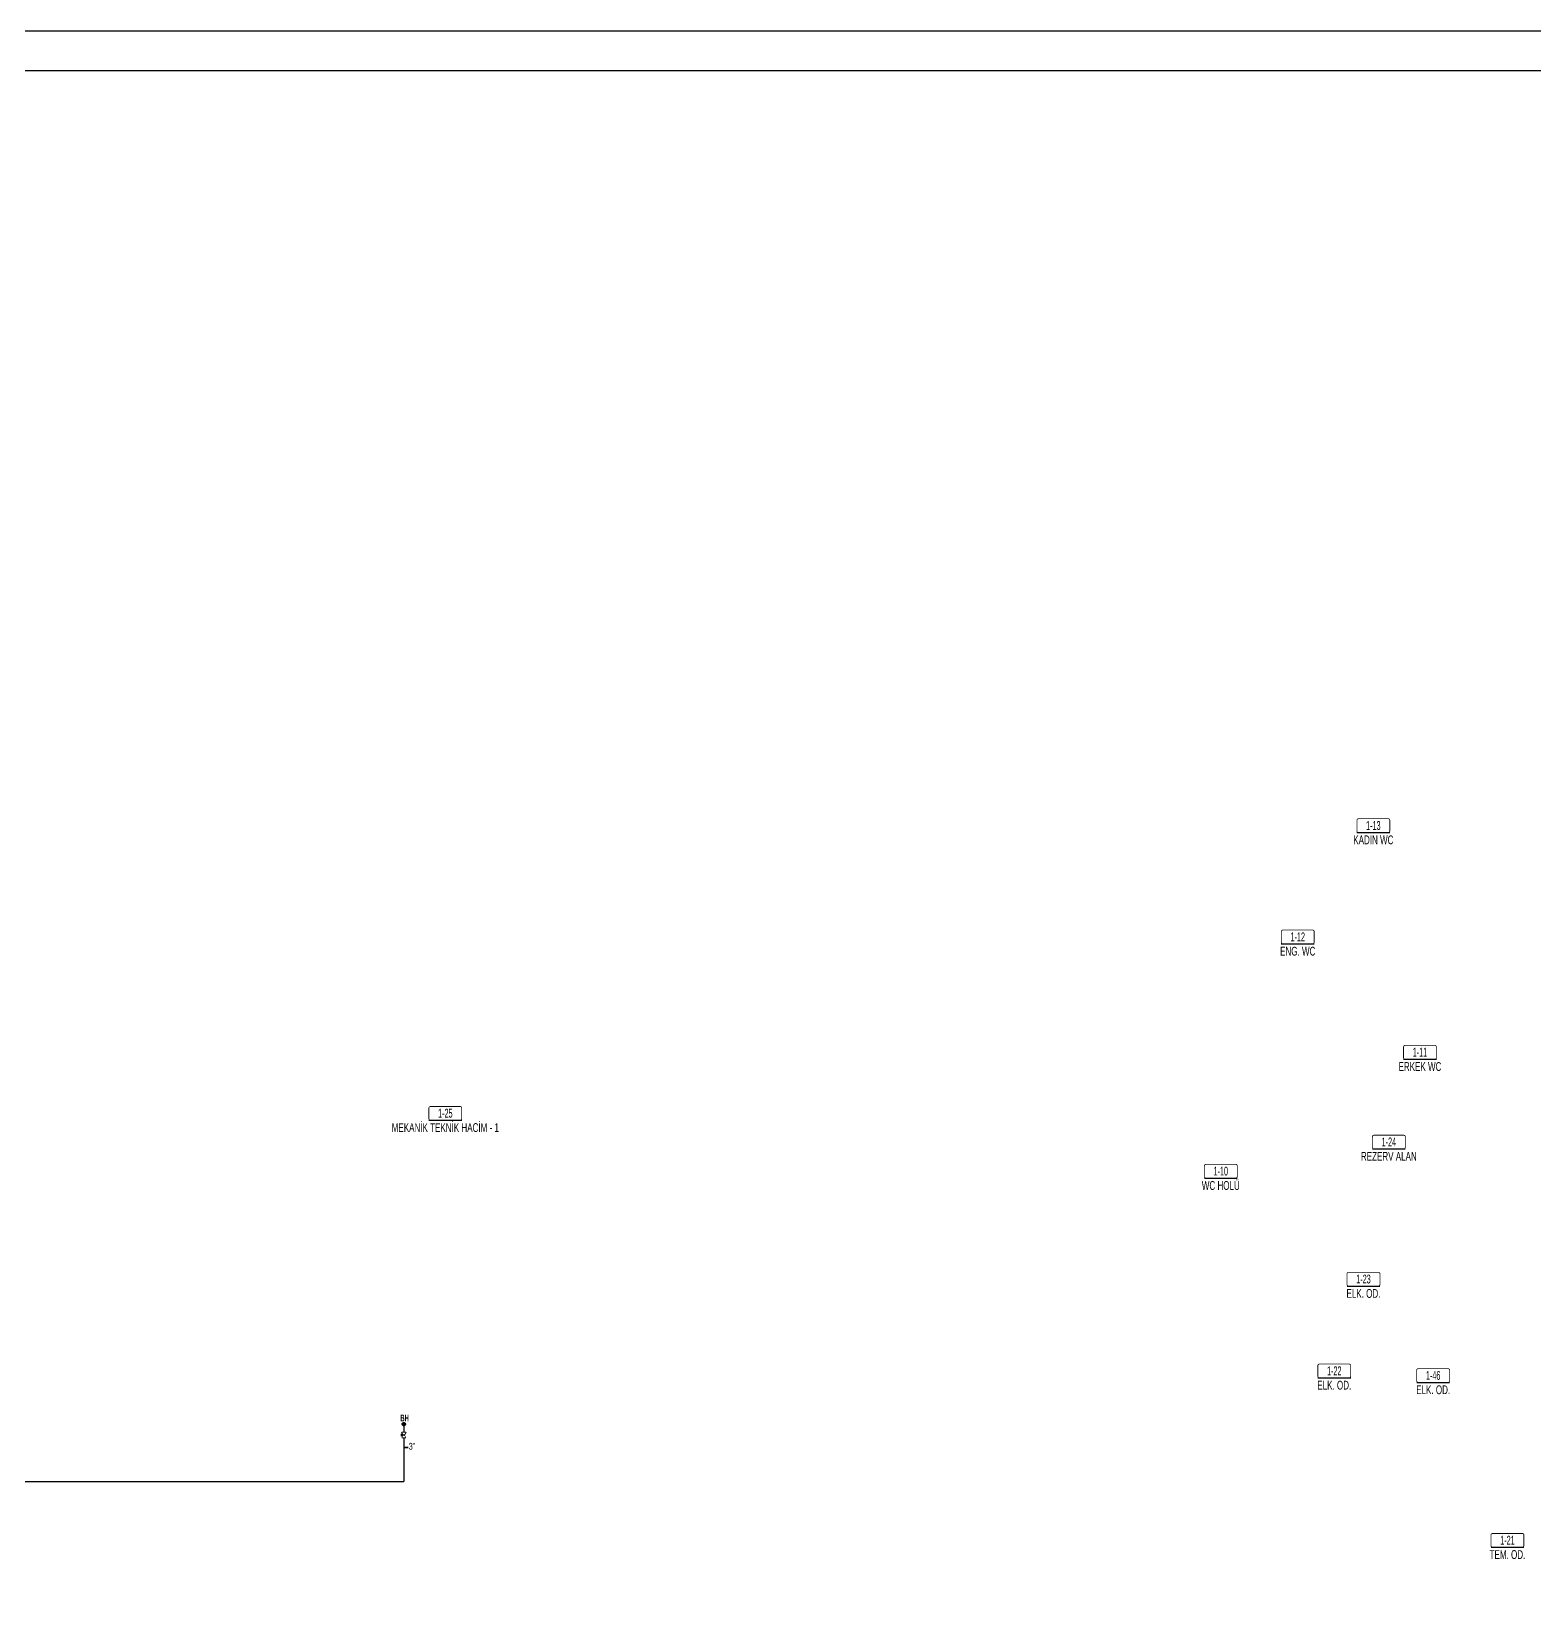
# Model space of a CAD drawing. Header units: centimetres. Extents: x 392964 to 515689, y 49661 to 58661.
# Drawn here: x 458328 to 462133, y 54707 to 58661 of the extents above; entities that cross this region are included whole.
import ezdxf
from ezdxf.enums import TextEntityAlignment as Align

# ---------------------------------------------------------------- set-up
doc = ezdxf.new("R2010")
doc.units = ezdxf.units.CM
doc.linetypes.add('MEDSISTEMBH_LINE', pattern=[1.5, 1.3, 0, -0.2])
for name, color, linetype in [('-M-MAHAL-DEBILER', 7, 'Continuous'), ('-M-MAHAL-ETIKET-NOT', 7, 'Continuous'), ('-M-MAHAL-ETIKET-NOTM', 7, 'Continuous'), ('-M-MAHAL-ETK-', 7, 'Continuous'), ('-M-MAHAL-HAVA-DEGISIM', 7, 'Continuous'), ('-M-MAHAL-NO', 7, 'Continuous'), ('-M-MAHAL-NOM', 7, 'Continuous')]:
    doc.layers.add(name, color=color, linetype=linetype)
for name, color, linetype, lineweight in [('0-KRCN-BAS HAVA', 101, 'BASINÇ HAVA', 35), ('0-KRCN-IST-KÜRESEL VANA', 4, 'Continuous', 25), ('0-KRCN-SHT-KÜRESEL VANA', 4, 'Continuous', 25), ('0-KRCN-Z-ANTET', 71, 'Continuous', 30), ('_MDS_0', 7, 'Continuous', 30), ('_MDS_BORU_22.00X1.00_BASINÇLI HAVA', 5, 'Continuous', 30)]:
    doc.layers.add(name, color=color, linetype=linetype, lineweight=lineweight)
doc.styles.add('-M-ISSO-TEXT-TTF', font='ARIALN.TTF')
doc.styles.add('-M-MHLETK-NOT', font='romans.shx', dxfattribs={"width": 0.7})
doc.styles.add('-M-MHLETK-TEXT', font='ARIALN.TTF', dxfattribs={"width": 0.7})
doc.styles.add('ON', font='ARIALN.TTF', dxfattribs={"width": 0.8, "height": 6})
doc.styles.add('OYAK', font='arialbd.ttf')
doc.styles.get("Standard").update_dxf_attribs({"font": 'arial.ttf'})
doc.linetypes.add('BASINÇ HAVA', pattern='A,0.5,-0.2,["BH",Standard,S=0.1,R=0,X=-0.1,Y=-0.05],-0.2', length=0.9)

# ---------------------------------------------------------------- blocks, each defined once
blk = doc.blocks.new('M-MHLETK-YNG')
at = {"layer": '-M-MAHAL-ETK-', "color": 0}
for p, q in [((-2.08, 0), (2.08, 0)), ((-1.16, 0), (-1.16, 0))]:
    blk.add_line(p, q, dxfattribs=at)
blk.add_lwpolyline([(-1.88, 1.74, 0.1, 0.1, 0), (1.88, 1.74, 0.1, 0.1, -0.414214), (2.08, 1.54, 0.1, 0.1, 0), (2.08, 0.2, 0.1, 0.1, -0.414214), (1.88, 0, 0.1, 0.1, 0), (-1.88, 0, 0.1, 0.1, -0.414214), (-2.08, 0.2, 0.1, 0.1, 0), (-2.08, 1.54, 0.1, 0.1, -0.414214)], format="xyseb", close=True, dxfattribs=at)
at = {"layer": '-M-MAHAL-DEBILER', "color": 4, "style": '-M-MHLETK-NOT', "width": 0.5, "flags": 8}
blk.add_attdef('DEBIS', text='', height=0.4, dxfattribs=at).set_placement((-2.17, 2.15), align=Align.MIDDLE_CENTER)
at = {"layer": '-M-MAHAL-DEBILER', "color": 191, "style": '-M-MHLETK-NOT', "width": 0.5, "flags": 8}
blk.add_attdef('DEBIR', text='', height=0.4, dxfattribs=at).set_placement((-1.61, 2.15), align=Align.MIDDLE_CENTER)
at = {"layer": '-M-MAHAL-DEBILER', "color": 31, "style": '-M-MHLETK-NOT', "width": 0.5, "flags": 8}
blk.add_attdef('DEBIF', text='', height=0.4, dxfattribs=at).set_placement((1.59, 2.15), align=Align.MIDDLE_CENTER)
at = {"layer": '-M-MAHAL-DEBILER', "color": 1, "style": '-M-MHLETK-NOT', "width": 0.5, "flags": 8}
blk.add_attdef('DEBIE', text='', height=0.4, dxfattribs=at).set_placement((2.32, 2.15), align=Align.MIDDLE_CENTER)
at = {"layer": '-M-MAHAL-ETIKET-NOT', "color": 3}
for tag, height, style, width, flags, p in [('KIS', 0.04, '-M-MHLETK-NOT', 0.5, 9, (-2.59, 1.62)), ('ALAN', 0.04, '-M-MHLETK-NOT', 0.5, 9, (-2.58, 1.56)), ('RH', 0.04, '-M-MHLETK-NOT', 0.5, 9, (-2.39, 1.62)), ('YUKSEKLIK', 0.04, '-M-MHLETK-NOT', 0.5, 9, (-2.32, 1.56)), ('YAZ', 0.04, '-M-MHLETK-NOT', 0.5, 9, (-2.18, 1.62)), ('MAH-ADI', 1.11, '-M-ISSO-TEXT-TTF', 0.8, 8, (0, -0.93))]:
    blk.add_attdef(tag, text='', height=height, dxfattribs=dict(at, style=style, width=width, flags=flags)).set_placement(p, align=Align.MIDDLE_CENTER)
at = {"layer": '-M-MAHAL-ETIKET-NOT', "color": 3, "style": '-M-MHLETK-NOT', "width": 0.5, "flags": 9}
for tag, p, height in [('HL', (-2.62, 1.49), 0.0286), ('KLKTR', (-2.62, 1.42), 0.04), ('RDY-BOY1', (-2.61, 1.37), 0.0286), ('RDY-BOY2', (-2.61, 1.32), 0.0286), ('RDY-BOY3', (-2.61, 1.27), 0.0286), ('RDY-BOY4', (-2.61, 1.22), 0.0286), ('KON-BOY1', (-2.61, 1.14), 0.0286), ('KON-BOY2', (-2.61, 1.09), 0.0286), ('KON-BOY3', (-2.61, 1.04), 0.0286), ('FCU-TIP1', (-2.61, 0.96), 0.0286), ('FCU-TIP2', (-2.61, 0.91), 0.0286), ('FCU-TIP3', (-2.61, 0.86), 0.0286), ('VRV-TIP1', (-2.61, 0.76), 0.0286), ('VRV-TIP2', (-2.61, 0.71), 0.0286), ('HLA', (-2.52, 1.49), 0.0286), ('FCU-ADET1', (-2.52, 0.96), 0.0286), ('FCU-ADET2', (-2.52, 0.91), 0.0286), ('FCU-ADET3', (-2.52, 0.86), 0.0286), ('VRV-ADET1', (-2.52, 0.76), 0.0286), ('VRV-ADET2', (-2.52, 0.71), 0.0286), ('RDY-TIP1', (-2.5, 1.37), 0.0286), ('RDY-TIP2', (-2.5, 1.32), 0.0286), ('RDY-TIP3', (-2.5, 1.27), 0.0286), ('RDY-TIP4', (-2.5, 1.22), 0.0286), ('KON-TIP1', (-2.5, 1.14), 0.0286), ('KON-TIP2', (-2.5, 1.09), 0.0286), ('KON-TIP3', (-2.5, 1.04), 0.0286), ('FCU-KAP1', (-2.4, 0.96), 0.0286), ('FCU-KAP2', (-2.4, 0.91), 0.0286), ('FCU-KAP3', (-2.4, 0.86), 0.0286), ('VRV-KAP1', (-2.4, 0.76), 0.0286), ('VRV-KAP2', (-2.4, 0.71), 0.0286), ('RDY-ADET1', (-2.39, 1.37), 0.0286), ('RDY-ADET2', (-2.39, 1.32), 0.0286), ('RDY-ADET3', (-2.39, 1.27), 0.0286), ('RDY-ADET4', (-2.39, 1.22), 0.0286), ('KON-ADET1', (-2.39, 1.14), 0.0286), ('KON-ADET2', (-2.39, 1.09), 0.0286), ('KON-ADET3', (-2.39, 1.04), 0.0286), ('FCU-DUY1', (-2.27, 0.96), 0.0286), ('FCU-DUY2', (-2.27, 0.91), 0.0286), ('FCU-DUY3', (-2.27, 0.86), 0.0286), ('VRV-DUY1', (-2.27, 0.76), 0.0286), ('VRV-DUY2', (-2.27, 0.71), 0.0286), ('RDY-ISI1', (-2.27, 1.37), 0.0286), ('RDY-ISI2', (-2.27, 1.32), 0.0286), ('RDY-ISI3', (-2.27, 1.27), 0.0286), ('RDY-ISI4', (-2.27, 1.22), 0.0286), ('KON-ISI1', (-2.27, 1.14), 0.0286), ('KON-ISI2', (-2.27, 1.09), 0.0286), ('KON-ISI3', (-2.27, 1.04), 0.0286), ('SHG', (-2.23, 1.49), 0.0286), ('AHU', (-2.23, 1.44), 0.0286), ('FCU-SOG1', (-2.15, 0.96), 0.0286), ('FCU-SOG2', (-2.15, 0.91), 0.0286), ('FCU-SOG3', (-2.15, 0.86), 0.0286), ('VRV-SOG1', (-2.15, 0.76), 0.0286), ('VRV-SOG2', (-2.15, 0.71), 0.0286), ('LHG', (-2.13, 1.49), 0.0286), ('RDY-BNP1', (-2.1, 1.37), 0.0286), ('RDY-BNP2', (-2.1, 1.32), 0.0286), ('RDY-BNP3', (-2.1, 1.27), 0.0286), ('RDY-BNP4', (-2.1, 1.22), 0.0286), ('KON-BNP1', (-2.1, 1.14), 0.0286), ('KON-BNP2', (-2.1, 1.09), 0.0286), ('KON-BNP3', (-2.1, 1.04), 0.0286), ('HG', (-2.04, 1.49), 0.0286), ('FCU-ISI1', (-2.04, 0.96), 0.0286), ('FCU-ISI2', (-2.04, 0.91), 0.0286), ('FCU-ISI3', (-2.04, 0.86), 0.0286), ('VRV-ISI1', (-2.04, 0.76), 0.0286), ('VRV-ISI2', (-2.04, 0.71), 0.0286), ('HGA', (-1.96, 1.49), 0.0286), ('EF', (-1.96, 1.44), 0.0286), ('RDY-BNK1', (-1.96, 1.37), 0.0286), ('RDY-BNK2', (-1.96, 1.32), 0.0286), ('RDY-BNK3', (-1.96, 1.27), 0.0286), ('RDY-BNK4', (-1.96, 1.22), 0.0286), ('KON-BNK1', (-1.96, 1.14), 0.0286), ('KON-BNK2', (-1.96, 1.09), 0.0286), ('KON-BNK3', (-1.96, 1.04), 0.0286), ('FCU-DEBI1', (-1.95, 0.96), 0.0286), ('FCU-DEBI2', (-1.95, 0.91), 0.0286), ('FCU-DEBI3', (-1.95, 0.86), 0.0286), ('VRV-DEBI1', (-1.95, 0.76), 0.0286), ('VRV-DEBI2', (-1.95, 0.71), 0.0286), ('FCU-BNP1', (-1.83, 0.96), 0.0286), ('FCU-BNP2', (-1.83, 0.91), 0.0286), ('FCU-BNP3', (-1.83, 0.86), 0.0286), ('VRV-BNP1', (-1.83, 0.76), 0.0286), ('VRV-BNP2', (-1.83, 0.71), 0.0286), ('FCU-BNK1', (-1.61, 0.96), 0.0286), ('FCU-BNK2', (-1.61, 0.91), 0.0286), ('FCU-BNK3', (-1.61, 0.86), 0.0286), ('VRV-BNK1', (-1.61, 0.76), 0.0286), ('VRV-BNK2', (-1.61, 0.71), 0.0286)]:
    blk.add_attdef(tag, p, '', height=height, dxfattribs=at)
at = {"layer": '-M-MAHAL-ETIKET-NOTM', "color": 3, "style": '-M-ISSO-TEXT-TTF', "width": 0.8, "flags": 8}
blk.add_attdef('MAH-ADI2', text='', height=1.11, dxfattribs=at).set_placement((0, -2.55), align=Align.MIDDLE_CENTER)
at = {"layer": '-M-MAHAL-HAVA-DEGISIM', "style": '-M-MHLETK-NOT', "width": 0.5, "flags": 8}
for tag, p in [('HAVADEG', (0, 3.61)), ('HAVA', (0, 2.4))]:
    blk.add_attdef(tag, text='', height=0.6, dxfattribs=at).set_placement(p, align=Align.MIDDLE_CENTER)
at = {"layer": '-M-MAHAL-NO', "color": 7, "style": '-M-MHLETK-TEXT', "width": 0.6, "flags": 8}
blk.add_attdef('MAH-NO', text='', height=1.11, dxfattribs=at).set_placement((0, 0.89), align=Align.MIDDLE_CENTER)
at = {"layer": '-M-MAHAL-NOM', "color": 7, "style": '-M-MHLETK-TEXT', "width": 0.6, "flags": 8}
blk.add_attdef('MAH-NOM', text='', height=1.11, dxfattribs=at).set_placement((0, 0.89), align=Align.MIDDLE_CENTER)
blk = doc.blocks.new('0-MEK-SHT-KÜRESELVANA')
at = {"layer": '0-KRCN-IST-KÜRESEL VANA'}
blk.add_hatch(color=256, dxfattribs=at).paths.add_polyline_path([(1.4, 0, 1), (-1.4, 0, 1)])
for p, q in [((-1.1, 0.9), (-4.2, 3)), ((-4.2, -3.1), (-4.2, 3)), ((-4.2, 3), (-4.2, -3.1)), ((-2.4, 4.6), (2.3, 4.6)), ((0, 4.6), (-2.4, 4.6)), ((0, 0), (0, 4.6)), ((2.3, 4.6), (0, 4.6)), ((1.1, 0.8), (4.3, 3)), ((4.3, -3.1), (4.3, 3)), ((4.3, 3), (4.3, -3.1)), ((-4.2, -3.1), (-1.1, -0.9)), ((4.3, -3.1), (1.1, -0.8))]:
    blk.add_line(p, q, dxfattribs=at)
for points in [[(-4.5, 3.7), (-5, 3.7), (-5, -3.8), (-4.5, -3.8)], [(4.6, 3.7), (5, 3.7), (5, -3.8), (4.6, -3.8)]]:
    blk.add_lwpolyline(points, close=True, dxfattribs=at)
blk.add_circle((0, 0), 1.42, dxfattribs=at)
blk.add_wipeout([(4.3, 3), (4.3, -3.1), (1.1, -0.9), (1.2, -0.8), (1.2, -0.7), (1.2, -0.7), (1.3, -0.6), (1.3, -0.5), (1.4, -0.4), (1.4, -0.3), (1.4, -0.2), (1.4, -0.1), (1.4, 0), (1.4, 0.1), (1.4, 0.2), (1.4, 0.2), (1.4, 0.3), (1.4, 0.4), (1.3, 0.5), (1.3, 0.6), (1.2, 0.7), (1.2, 0.7), (1.2, 0.8), (1.1, 0.8), (1.1, 0.9)]).dxf.layer = '0-KRCN-IST-KÜRESEL VANA'
blk.add_wipeout([(-4.2, 3), (-4.2, -3.1), (-1.1, -0.9), (-1.2, -0.8), (-1.2, -0.7), (-1.2, -0.7), (-1.3, -0.6), (-1.3, -0.5), (-1.4, -0.4), (-1.4, -0.3), (-1.4, -0.2), (-1.4, -0.1), (-1.4, 0), (-1.4, 0.1), (-1.4, 0.2), (-1.4, 0.2), (-1.4, 0.3), (-1.4, 0.4), (-1.3, 0.5), (-1.3, 0.6), (-1.2, 0.7), (-1.2, 0.7), (-1.2, 0.8), (-1.1, 0.8), (-1.1, 0.9)]).dxf.layer = '0-KRCN-IST-KÜRESEL VANA'

msp = doc.modelspace()

# ---------------------------------------------------------------- hatches: boundary and pattern name
at = {"layer": '_MDS_BORU_22.00X1.00_BASINÇLI HAVA', "linetype": 'MEDSISTEMBH_LINE', "ltscale": 80}
h = msp.add_hatch(color=256, dxfattribs=at)
h.dxf.hatch_style = 1
edge = h.paths.add_edge_path()
edge.add_arc((459271.1, 55138.4), 4, 0, 360)
edge = h.paths.add_edge_path(flags=16)
edge.add_arc((459271.1, 55138.4), 2, 0, 360)

# ---------------------------------------------------------------- linework, layer by layer
at = {"layer": '0-KRCN-BAS HAVA', "color": 4, "ltscale": 150}
msp.add_lwpolyline([(459271.1, 55079.2), (459282, 55079.2)], dxfattribs=at)
at = {"layer": '0-KRCN-Z-ANTET'}
for points in [[(392964.1, 49661.3), (515688.8, 49661.3), (515688.8, 58661.3), (392964.1, 58661.3)], [(438064.1, 49761.3), (469564.1, 49761.3), (469564.1, 58561.3), (438064.1, 58561.3)]]:
    msp.add_lwpolyline(points, close=True, dxfattribs=at)
at = {"layer": '_MDS_BORU_22.00X1.00_BASINÇLI HAVA', "linetype": 'MEDSISTEMBH_LINE', "ltscale": 80}
for p in [(459271.1, 55134.4), (452082.9, 54993.4)]:
    msp.add_line(p, (459271.1, 54993.4), dxfattribs=at)
for radius in [4, 2, 2]:
    msp.add_circle((459271.1, 55138.4), radius, dxfattribs=at)

# ---------------------------------------------------------------- block references
at = {"layer": '-M-MAHAL-ETK-', "xscale": 20, "yscale": 20, "zscale": 20}
for p, values in [((461724.4, 56634.8), {'MAH-NO': '1-13', 'MAH-ADI': 'KADIN WC'}), ((461533.1, 56353.2), {'MAH-NO': '1-12', 'MAH-ADI': 'ENG. WC'}), ((461842.3, 56061.4), {'MAH-NO': '1-11', 'MAH-ADI': 'ERKEK WC'}), ((459376.2, 55907), {'MAH-NO': '1-25', 'MAH-ADI': 'MEKANİK TEKNİK HACİM - 1'}), ((461763.6, 55834.4), {'MAH-NO': '1-24', 'MAH-ADI': 'REZERV ALAN'}), ((461338.4, 55760.6), {'MAH-NO': '1-10', 'MAH-ADI': 'WC HOLÜ'}), ((461699.4, 55487.6), {'MAH-NO': '1-23', 'MAH-ADI': 'ELK. OD.'}), ((461625.5, 55255.5), {'MAH-NO': '1-22', 'MAH-ADI': 'ELK. OD.'}), ((461875.8, 55243.9), {'MAH-NO': '1-46', 'MAH-ADI': 'ELK. OD.'}), ((462063.7, 54827.1), {'MAH-NO': '1-21', 'MAH-ADI': 'TEM. OD.'})]:
    msp.add_blockref('M-MHLETK-YNG', p, dxfattribs=at).add_auto_attribs(values)

# ---------------------------------------------------------------- texts
at = {"layer": '0-KRCN-BAS HAVA', "color": 4, "ltscale": 150, "style": 'ON', "width": 0.8}
msp.add_text('3"', height=17, dxfattribs=at).set_placement((459283.6, 55073.9))
at = {"layer": '_MDS_0', "style": 'OYAK', "width": 0.5}
msp.add_text('BH', height=17, dxfattribs=at).set_placement((459273.3, 55140.2), align=Align.BOTTOM_CENTER)

# ---------------------------------------------------------------- next in the draw order: block references
at = {"layer": '0-KRCN-SHT-KÜRESEL VANA', "xscale": 1.333333333333333, "yscale": 1.333333333333333, "zscale": 1.333333333333333, "rotation": 90}
msp.add_blockref('0-MEK-SHT-KÜRESELVANA', (459271.1, 55111), dxfattribs=at)

doc.saveas('drawing.dxf')
